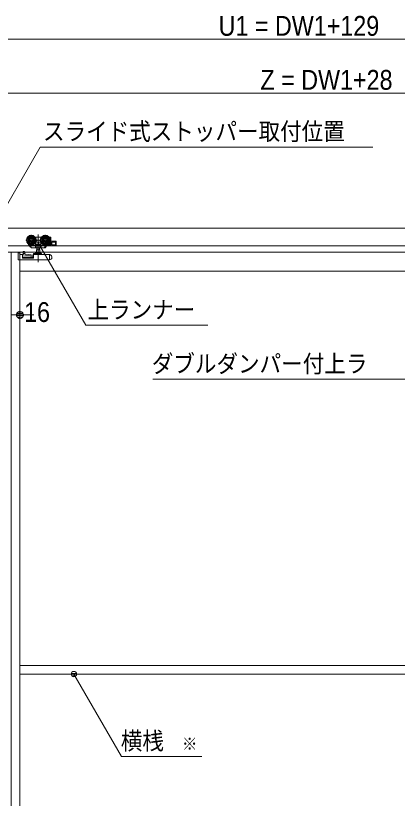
# Model space of a CAD drawing. Units: millimetres, scale not verified. Extents: x -6062 to 6062, y -3045 to 3045.
# Drawn here: x -2412 to -1704, y -706 to 743 of the extents above; entities that cross this region are included whole.
import ezdxf
from ezdxf.enums import TextEntityAlignment as Align

# ---------------------------------------------------------------- set-up
doc = ezdxf.new("R2010")
doc.units = ezdxf.units.MM
doc.header["$LTSCALE"] = 20
for name, color, linetype, lineweight in [('0-1_2寸法-3', 7, 'Continuous', 9), ('0-2_3一般', 7, 'Continuous', 9), ('0-3_2寸法-1', 7, 'Continuous', 9), ('0-4_0', 7, 'Continuous', 9), ('0-5_2寸法-2', 7, 'Continuous', 9)]:
    doc.layers.add(name, color=color, linetype=linetype, lineweight=lineweight)
doc.styles.add('ＭＳ ゴシック', font='')
doc.styles.add('ＭＳ Ｐゴシック', font='')
doc.styles.get('ＭＳ ゴシック').set_extended_font_data('MS Gothic')
doc.styles.get('ＭＳ Ｐゴシック').set_extended_font_data('MS PGothic')

# ---------------------------------------------------------------- blocks, each defined once
blk = doc.blocks.new('_Dot')
at = {"layer": '0-4_0'}
for p, q in [((-10, 0), (-20, 0)), ((9.78, 2), (-9.78, 2)), ((7.99, 6), (-7.99, 6)), ((9.16, -3.98), (-9.16, -3.98)), ((6, -7.98), (-6, -7.98))]:
    blk.add_line(p, q, dxfattribs=at)
for points in [[(10, 0), (9.92, 1.25), (9.69, 2.49), (9.3, 3.68), (8.76, 4.82), (8.09, 5.88), (7.29, 6.85), (6.37, 7.71), (5.36, 8.44), (4.26, 9.05), (3.09, 9.51), (1.87, 9.82), (0.63, 9.98), (-0.63, 9.98), (-1.87, 9.82), (-3.09, 9.51), (-4.26, 9.05), (-5.36, 8.44), (-6.37, 7.71), (-7.29, 6.85), (-8.09, 5.88), (-8.76, 4.82), (-9.3, 3.68), (-9.69, 2.49), (-9.92, 1.25), (-10, 0), (0, 0)], [(-10, 0), (-9.92, -1.25), (-9.69, -2.49), (-9.3, -3.68), (-8.76, -4.82), (-8.09, -5.88), (-7.29, -6.85), (-6.37, -7.71), (-5.36, -8.44), (-4.26, -9.05), (-3.09, -9.51), (-1.87, -9.82), (-0.63, -9.98), (0.63, -9.98), (1.87, -9.82), (3.09, -9.51), (4.26, -9.05), (5.36, -8.44), (6.37, -7.71), (7.29, -6.85), (8.09, -5.88), (8.76, -4.82), (9.3, -3.68), (9.69, -2.49), (9.92, -1.25), (10, 0), (0, 0)]]:
    blk.add_lwpolyline(points, close=True, dxfattribs=at)
blk = doc.blocks.new('グループ-109')
at = {"layer": '0-2_3一般'}
blk.add_line((-61696.5, 7000), (13223.5, 7000), dxfattribs=at)
blk = doc.blocks.new('グループ-110')
at = {"layer": '0-2_3一般'}
for p, q in [((-11902, 6750), (-11902, 6354)), ((-11642, 6758.4), (-11642, 5738.4)), ((-11382, 6750), (-11382, 6354)), ((-11704, 6552), (-12100, 6552)), ((-12007.5, 6406.1), (-12011, 6403.9)), ((-11968.8, 6366.5), (-11985.8, 6392.7)), ((-11759.5, 6662), (-11742, 6662)), ((-11751.8, 6452.4), (-11752, 6452.5)), ((-11742, 6398), (-11752, 6398)), ((-11742, 6662), (-11542, 6662)), ((-11742, 6659.3), (-11742, 6662)), ((-11742, 6654.4), (-11742, 6659.3)), ((-11742, 6634.4), (-11742, 6654.4)), ((-11742, 6398), (-11742, 6449.5)), ((-11184, 6552), (-11580, 6552)), ((-11542, 6662), (-11524.5, 6662)), ((-11542, 6662), (-11542, 6659.3)), ((-11542, 6659.3), (-11542, 6654.4)), ((-11542, 6654.4), (-11542, 6634.4)), ((-11542, 6449.5), (-11542, 6398)), ((-11532.2, 6452.4), (-11532, 6452.5)), ((-11298.2, 6392.7), (-11311.6, 6372)), ((-11202, 6412), (-11268.9, 6412)), ((-11239.5, 6662), (-11182, 6662)), ((-11214, 6442), (-11239.5, 6442)), ((-11220.8, 6632), (-11214, 6632)), ((-11204, 6622), (-11204, 6578.7)), ((-11204, 6525.2), (-11204, 6452)), ((-11202, 6372), (-11202, 6412)), ((-11172, 6352), (-11172, 6652)), ((-10992, 6512), (-11152, 6512)), ((-11142, 6482), (-11142, 6372)), ((-11002, 6482), (-11142, 6482)), ((-11138.4, 6372), (-11138.4, 6482)), ((-11002, 6372), (-11002, 6482)), ((-10972, 6492), (-10972, 6362)), ((-36320, 6100), (-12320, 6100)), ((-12320, 6100), (-12320, -39740)), ((-12320, -39740), (-12320, 6100)), ((-12198, 6122.8), (-12198, 6124.4)), ((-12198, 6124.4), (-12198, 6124.4)), ((-12198, 6116), (-12198, 6122.8)), ((-12198, 6062.3), (-12198, 6116)), ((-12158, 6124.7), (-12197.6, 6124.7)), ((-12157.6, 6124.7), (-12158, 6124.7)), ((-12145.4, 6118.6), (-12145.7, 6119.2)), ((-12138, 6092), (-12138, 6040.2)), ((-11714, 6362), (-11960.4, 6362)), ((-11954, 6362), (-11920.8, 6310.9)), ((-11945.6, 6303.3), (-11933, 6311.4)), ((-11921.2, 6311.1), (-11920.8, 6310.9)), ((-11842.2, 6362), (-11920.8, 6310.9)), ((-11740, 6272), (-11896.6, 6272)), ((-11745.9, 6362), (-11745.9, 6282)), ((-11740.3, 6272), (-11740, 6272)), ((-11695.7, 6272), (-11740, 6272)), ((-11713.5, 6362), (-11714, 6362)), ((-11579, 6190), (-11705, 6190)), ((-11705, 6190), (-11705, 6080)), ((-11698.2, 6372), (-11698.2, 6282)), ((-11695.9, 6272.1), (-11695.7, 6272)), ((-11691.5, 6272), (-11691.5, 6190)), ((-11592.5, 6190), (-11592.5, 6272)), ((-11588.1, 6272.1), (-11588.3, 6272)), ((-11585.8, 6282), (-11585.8, 6372)), ((-11585.7, 6371.5), (-11585.8, 6372)), ((-11579, 6080), (-11579, 6190)), ((-11359.3, 6362), (-11570, 6362)), ((-11417.8, 6272), (-11544, 6272)), ((-11543.7, 6272), (-11544, 6272)), ((-11538.1, 6362), (-11538.1, 6282)), ((-11417.8, 6272), (-11412.3, 6272)), ((-11412.3, 6272), (-11405.8, 6282)), ((-11382, 6272), (-11412.3, 6272)), ((-11353.9, 6362), (-11405.8, 6282)), ((-11331.1, 6342), (-11373.6, 6276.5)), ((-11353.9, 6362), (-11347.4, 6372)), ((-11331.1, 6362), (-11353.9, 6362)), ((-11344.9, 6375.8), (-11347.4, 6372)), ((-11321.1, 6342), (-11343, 6342)), ((-11331.1, 6352), (-11331.1, 6362)), ((-11311.6, 6372), (-11202, 6372)), ((-11172, 6342), (-10992, 6342)), ((-11142, 6372), (-11002, 6372)), ((-12384, 6084), (-12382, 6084)), ((-12384, 6074), (-12384, 6084)), ((-12384, 6074), (-12384, 5860)), ((-12382, 6086), (-12322, 6086)), ((-12382, 5826), (-12382, 6086)), ((-12382, 5826), (-11222, 5826)), ((-12222, 5888), (-12222, 5996)), ((-11822, 5926), (-12222, 5926)), ((-11822, 5888), (-12222, 5888)), ((-12198, 6062.3), (-12168, 6059.1)), ((-12198, 6002), (-12198, 6062.3)), ((-11839.9, 5963.7), (-12198, 6002)), ((-12168, 6059.1), (-12118, 6027.6)), ((-12118, 6027.6), (-11822, 5996)), ((-11822, 6026), (-11822, 6046)), ((-11822, 6026), (-11822, 6006)), ((-11822, 5888), (-11822, 6006)), ((-11812, 6056), (-11695.3, 6056)), ((-11812, 6016), (-11223.8, 6016)), ((-11730, 6080), (-11554, 6080)), ((-11588.7, 6056), (-11695.3, 6056)), ((-11588.7, 6056), (-11532, 6056)), ((-11522, 6046), (-11522, 6026)), ((-11222, 6006.3), (-11222, 6006)), ((-11222, 6006), (-11222, 5826)), ((-11222, 5826), (-11202.6, 5833.3)), ((-11220.3, 6015.3), (-11212.5, 6012.4)), ((-11202.6, 6008.7), (-11212.5, 6012.4)), ((-11202.6, 6008.7), (-11193.9, 6005.4)), ((-11167.4, 5846.5), (-11202.6, 5833.3)), ((-11142, 5860), (-11167.4, 5860)), ((-11167.4, 5860), (-11167.4, 5846.5)), ((-11142, 5930.5), (-11142, 5860)), ((-12320, 5400), (11040, 5400)), ((11040, -9200), (-12320, -9200)), ((11040, -9520), (-12320, -9520))]:
    blk.add_line(p, q, dxfattribs=at)
blk.add_lwpolyline([(11350, 6340), (-59990, 6340), (-59990, 7000), (11350, 7000)], close=True, dxfattribs=at)
for points in [[(-11945.6, 6303.3), (-11995.5, 6380.1), (-12011, 6403.9)], [(-11742, 6449.5), (-11742.3, 6449.6), (-11742.5, 6449.7), (-11742.8, 6449.7), (-11743, 6449.8), (-11743.3, 6449.9), (-11743.5, 6449.9), (-11743.8, 6450), (-11744, 6450.1), (-11744.3, 6450.2), (-11744.5, 6450.2), (-11744.8, 6450.3), (-11745, 6450.4), (-11745.3, 6450.5), (-11745.5, 6450.5), (-11745.8, 6450.6), (-11746, 6450.7), (-11746.3, 6450.8), (-11746.5, 6450.8), (-11746.8, 6450.9), (-11747, 6451), (-11747.3, 6451.1), (-11747.5, 6451.1), (-11747.8, 6451.2), (-11748, 6451.3), (-11748.3, 6451.4), (-11748.5, 6451.4), (-11748.8, 6451.5), (-11749, 6451.6), (-11749.3, 6451.7), (-11749.5, 6451.7), (-11749.8, 6451.8), (-11750, 6451.9), (-11750.3, 6452), (-11750.5, 6452), (-11750.8, 6452.1), (-11751, 6452.2), (-11751.3, 6452.3), (-11751.5, 6452.3), (-11751.8, 6452.4)], [(-11532, 6398), (-11542, 6398), (-11742, 6398)], [(-11542, 6449.5), (-11541.7, 6449.6), (-11541.5, 6449.7), (-11541.2, 6449.7), (-11541, 6449.8), (-11540.7, 6449.9), (-11540.5, 6449.9), (-11540.2, 6450), (-11540, 6450.1), (-11539.7, 6450.2), (-11539.5, 6450.2), (-11539.2, 6450.3), (-11539, 6450.4), (-11538.7, 6450.5), (-11538.5, 6450.5), (-11538.2, 6450.6), (-11538, 6450.7), (-11537.7, 6450.8), (-11537.5, 6450.8), (-11537.2, 6450.9), (-11537, 6451), (-11536.7, 6451.1), (-11536.5, 6451.1), (-11536.2, 6451.2), (-11536, 6451.3), (-11535.7, 6451.4), (-11535.5, 6451.4), (-11535.2, 6451.5), (-11535, 6451.6), (-11534.7, 6451.7), (-11534.5, 6451.7), (-11534.2, 6451.8), (-11534, 6451.9), (-11533.7, 6452), (-11533.5, 6452), (-11533.2, 6452.1), (-11533, 6452.2), (-11532.7, 6452.3), (-11532.5, 6452.3), (-11532.2, 6452.4)], [(-12640, -39740), (-12640, 6100), (11360, 6100)], [(-12197.6, 6124.7), (-12197.7, 6124.7), (-12197.7, 6124.7), (-12197.7, 6124.7), (-12197.7, 6124.7), (-12197.7, 6124.7), (-12197.7, 6124.7), (-12197.7, 6124.7), (-12197.7, 6124.7), (-12197.8, 6124.7), (-12197.8, 6124.7), (-12197.8, 6124.7), (-12197.8, 6124.6), (-12197.8, 6124.6), (-12197.8, 6124.6), (-12197.8, 6124.6), (-12197.8, 6124.6), (-12197.8, 6124.6), (-12197.9, 6124.6), (-12197.9, 6124.6), (-12197.9, 6124.6), (-12197.9, 6124.6), (-12197.9, 6124.6), (-12197.9, 6124.6), (-12197.9, 6124.6), (-12197.9, 6124.6), (-12197.9, 6124.5), (-12197.9, 6124.5), (-12197.9, 6124.5), (-12198, 6124.5), (-12198, 6124.5), (-12198, 6124.5), (-12198, 6124.5), (-12198, 6124.5), (-12198, 6124.5), (-12198, 6124.4), (-12198, 6124.4), (-12198, 6124.4), (-12198, 6124.4), (-12198, 6124.4)], [(-12145.8, 6119.2), (-12145.9, 6119.5), (-12146.1, 6119.8), (-12146.3, 6120.1), (-12146.5, 6120.4), (-12146.7, 6120.6), (-12146.9, 6120.9), (-12147.1, 6121.1), (-12147.3, 6121.4), (-12147.6, 6121.6), (-12147.8, 6121.8), (-12148.1, 6122), (-12148.3, 6122.2), (-12148.6, 6122.4), (-12148.9, 6122.6), (-12149.2, 6122.8), (-12149.5, 6122.9), (-12149.9, 6123.1), (-12150.2, 6123.2), (-12150.5, 6123.3), (-12150.9, 6123.4), (-12151.3, 6123.5), (-12151.6, 6123.6), (-12152, 6123.7), (-12152.3, 6123.8), (-12152.7, 6123.9), (-12153, 6124), (-12153.4, 6124.1), (-12153.8, 6124.2), (-12154.1, 6124.2), (-12154.5, 6124.3), (-12154.8, 6124.3), (-12155.2, 6124.4), (-12155.5, 6124.5), (-12155.9, 6124.5), (-12156.2, 6124.5), (-12156.6, 6124.6), (-12156.9, 6124.6), (-12157.3, 6124.6), (-12157.6, 6124.7)], [(-12138.1, 6092.1), (-12138.1, 6092.8), (-12138.2, 6093.5), (-12138.2, 6094.2), (-12138.2, 6094.9), (-12138.3, 6095.6), (-12138.3, 6096.3), (-12138.4, 6097), (-12138.4, 6097.8), (-12138.5, 6098.5), (-12138.6, 6099.2), (-12138.7, 6099.9), (-12138.8, 6100.6), (-12139, 6101.3), (-12139.1, 6102), (-12139.3, 6102.7), (-12139.4, 6103.4), (-12139.6, 6104), (-12139.8, 6104.7), (-12139.9, 6105.4), (-12140.1, 6106.1), (-12140.3, 6106.8), (-12140.6, 6107.5), (-12140.8, 6108.2), (-12141, 6108.9), (-12141.3, 6109.5), (-12141.5, 6110.2), (-12141.7, 6110.9), (-12142, 6111.5), (-12142.3, 6112.2), (-12142.6, 6112.8), (-12142.8, 6113.5), (-12143.1, 6114.1), (-12143.4, 6114.8), (-12143.7, 6115.4), (-12144.1, 6116.1), (-12144.4, 6116.7), (-12144.7, 6117.3), (-12145, 6118), (-12145.4, 6118.6)], [(-11913.3, 6281.1), (-11931.7, 6309.4), (-11968.8, 6366.5)], [(-11931.7, 6309.4), (-11931.9, 6309.7), (-11932, 6310), (-11932.1, 6310.2), (-11932.2, 6310.5), (-11932.2, 6310.7), (-11932.2, 6311), (-11932.2, 6311.2), (-11932.2, 6311.4), (-11932.1, 6311.5), (-11932, 6311.7), (-11931.8, 6311.8), (-11931.6, 6312), (-11931.4, 6312.1), (-11931.1, 6312.2), (-11930.8, 6312.2), (-11930.5, 6312.3), (-11930.2, 6312.3), (-11929.8, 6312.4), (-11929.4, 6312.4), (-11928.9, 6312.4), (-11928.5, 6312.3), (-11928, 6312.3), (-11927.5, 6312.3), (-11927.1, 6312.2), (-11926.7, 6312.2), (-11926.2, 6312.1), (-11925.8, 6312.1), (-11925.4, 6312), (-11925, 6312), (-11924.6, 6311.9), (-11924.2, 6311.8), (-11923.8, 6311.8), (-11923.4, 6311.7), (-11923, 6311.6), (-11922.6, 6311.5), (-11922.2, 6311.4), (-11921.9, 6311.3), (-11921.5, 6311.2), (-11921.2, 6311.1)], [(-11745.9, 6282), (-11745.9, 6281.7), (-11745.9, 6281.3), (-11745.8, 6281), (-11745.8, 6280.7), (-11745.7, 6280.4), (-11745.7, 6280.1), (-11745.6, 6279.8), (-11745.6, 6279.4), (-11745.5, 6279.1), (-11745.4, 6278.8), (-11745.4, 6278.5), (-11745.3, 6278.2), (-11745.2, 6277.9), (-11745.1, 6277.6), (-11745, 6277.3), (-11744.9, 6276.9), (-11744.8, 6276.6), (-11744.7, 6276.3), (-11744.6, 6276), (-11744.4, 6275.7), (-11744.3, 6275.4), (-11744.2, 6275.1), (-11744, 6274.8), (-11743.8, 6274.6), (-11743.7, 6274.3), (-11743.5, 6274.1), (-11743.3, 6273.8), (-11743.1, 6273.6), (-11742.9, 6273.4), (-11742.7, 6273.2), (-11742.5, 6273), (-11742.2, 6272.9), (-11742, 6272.7), (-11741.7, 6272.6), (-11741.5, 6272.4), (-11741.2, 6272.3), (-11740.9, 6272.2), (-11740.6, 6272.1), (-11740.3, 6272)], [(-11698.2, 6372), (-11698.3, 6371.5), (-11698.4, 6371), (-11698.5, 6370.5), (-11698.6, 6370.1), (-11698.8, 6369.6), (-11698.9, 6369.2), (-11699.1, 6368.8), (-11699.3, 6368.4), (-11699.6, 6368), (-11699.8, 6367.6), (-11700.1, 6367.2), (-11700.4, 6366.9), (-11700.8, 6366.5), (-11701.1, 6366.2), (-11701.5, 6365.9), (-11701.9, 6365.6), (-11702.4, 6365.3), (-11702.8, 6365), (-11703.3, 6364.8), (-11703.8, 6364.5), (-11704.3, 6364.3), (-11704.8, 6364.1), (-11705.3, 6363.9), (-11705.9, 6363.7), (-11706.4, 6363.5), (-11706.9, 6363.3), (-11707.4, 6363.1), (-11707.9, 6363), (-11708.4, 6362.8), (-11708.9, 6362.7), (-11709.4, 6362.6), (-11709.9, 6362.5), (-11710.4, 6362.4), (-11711, 6362.3), (-11711.5, 6362.2), (-11712, 6362.1), (-11712.5, 6362.1), (-11713, 6362), (-11713.5, 6362)], [(-11698.2, 6282), (-11698.2, 6281.7), (-11698.2, 6281.4), (-11698.2, 6281.2), (-11698.2, 6280.9), (-11698.2, 6280.6), (-11698.2, 6280.3), (-11698.2, 6280.1), (-11698.2, 6279.8), (-11698.2, 6279.5), (-11698.2, 6279.2), (-11698.2, 6278.9), (-11698.2, 6278.7), (-11698.2, 6278.4), (-11698.2, 6278.1), (-11698.1, 6277.8), (-11698.1, 6277.5), (-11698.1, 6277.2), (-11698.1, 6276.9), (-11698.1, 6276.7), (-11698.1, 6276.4), (-11698.1, 6276.1), (-11698.1, 6275.8), (-11698, 6275.5), (-11698, 6275.3), (-11697.9, 6275), (-11697.9, 6274.7), (-11697.8, 6274.5), (-11697.7, 6274.3), (-11697.6, 6274), (-11697.5, 6273.8), (-11697.3, 6273.6), (-11697.2, 6273.4), (-11697, 6273.2), (-11696.9, 6273), (-11696.7, 6272.8), (-11696.5, 6272.6), (-11696.3, 6272.4), (-11696.1, 6272.3), (-11695.9, 6272.1)], [(-11544, 6272), (-11588.3, 6272), (-11695.7, 6272)], [(-11585.8, 6282), (-11585.8, 6281.7), (-11585.8, 6281.4), (-11585.8, 6281.2), (-11585.8, 6280.9), (-11585.8, 6280.6), (-11585.8, 6280.3), (-11585.8, 6280.1), (-11585.8, 6279.8), (-11585.8, 6279.5), (-11585.8, 6279.2), (-11585.8, 6278.9), (-11585.8, 6278.7), (-11585.8, 6278.4), (-11585.8, 6278.1), (-11585.9, 6277.8), (-11585.9, 6277.5), (-11585.9, 6277.2), (-11585.9, 6276.9), (-11585.9, 6276.7), (-11585.9, 6276.4), (-11585.9, 6276.1), (-11585.9, 6275.8), (-11586, 6275.5), (-11586, 6275.3), (-11586.1, 6275), (-11586.1, 6274.7), (-11586.2, 6274.5), (-11586.3, 6274.3), (-11586.4, 6274), (-11586.5, 6273.8), (-11586.7, 6273.6), (-11586.8, 6273.4), (-11587, 6273.2), (-11587.1, 6273), (-11587.3, 6272.8), (-11587.5, 6272.6), (-11587.7, 6272.4), (-11587.9, 6272.3), (-11588.1, 6272.1)], [(-11570, 6362), (-11570.5, 6362), (-11571, 6362), (-11571.5, 6362.1), (-11572, 6362.1), (-11572.5, 6362.2), (-11573, 6362.3), (-11573.6, 6362.4), (-11574.1, 6362.5), (-11574.6, 6362.6), (-11575.1, 6362.7), (-11575.6, 6362.8), (-11576.1, 6363), (-11576.6, 6363.1), (-11577.1, 6363.3), (-11577.6, 6363.5), (-11578.1, 6363.7), (-11578.7, 6363.9), (-11579.2, 6364.1), (-11579.7, 6364.3), (-11580.2, 6364.5), (-11580.7, 6364.8), (-11581.2, 6365), (-11581.6, 6365.3), (-11582.1, 6365.6), (-11582.5, 6365.9), (-11582.9, 6366.2), (-11583.2, 6366.5), (-11583.6, 6366.9), (-11583.9, 6367.2), (-11584.2, 6367.6), (-11584.4, 6368), (-11584.7, 6368.4), (-11584.9, 6368.8), (-11585.1, 6369.2), (-11585.2, 6369.6), (-11585.4, 6370.1), (-11585.5, 6370.5), (-11585.6, 6371), (-11585.7, 6371.5)], [(-11538.1, 6282), (-11538.1, 6281.7), (-11538.1, 6281.3), (-11538.2, 6281), (-11538.2, 6280.7), (-11538.3, 6280.4), (-11538.3, 6280.1), (-11538.4, 6279.8), (-11538.4, 6279.4), (-11538.5, 6279.1), (-11538.6, 6278.8), (-11538.6, 6278.5), (-11538.7, 6278.2), (-11538.8, 6277.9), (-11538.9, 6277.6), (-11539, 6277.3), (-11539.1, 6276.9), (-11539.2, 6276.6), (-11539.3, 6276.3), (-11539.4, 6276), (-11539.6, 6275.7), (-11539.7, 6275.4), (-11539.8, 6275.1), (-11540, 6274.8), (-11540.2, 6274.6), (-11540.3, 6274.3), (-11540.5, 6274.1), (-11540.7, 6273.8), (-11540.9, 6273.6), (-11541.1, 6273.4), (-11541.3, 6273.2), (-11541.5, 6273), (-11541.8, 6272.9), (-11542, 6272.7), (-11542.3, 6272.6), (-11542.5, 6272.4), (-11542.8, 6272.3), (-11543.1, 6272.2), (-11543.4, 6272.1), (-11543.7, 6272)], [(-11172, 6352), (-11172, 6342), (-11321.1, 6342)], [(-12384, 5860), (-12383.4, 5853.7), (-12382, 5848.8)], [(-12242, 6016), (-12322, 6016), (-12322, 6086)], [(-11212.5, 6012.4), (-11212.8, 6012.3), (-11213.1, 6012.2), (-11213.4, 6012.1), (-11213.7, 6012), (-11214, 6012), (-11214.3, 6011.8), (-11214.6, 6011.7), (-11214.9, 6011.6), (-11215.2, 6011.5), (-11215.5, 6011.4), (-11215.8, 6011.3), (-11216.1, 6011.2), (-11216.4, 6011.1), (-11216.7, 6011), (-11217, 6010.9), (-11217.3, 6010.7), (-11217.6, 6010.6), (-11217.9, 6010.5), (-11218.2, 6010.4), (-11218.5, 6010.2), (-11218.8, 6010.1), (-11219.1, 6010), (-11219.4, 6009.8), (-11219.6, 6009.7), (-11219.9, 6009.5), (-11220.1, 6009.3), (-11220.4, 6009.2), (-11220.6, 6009), (-11220.8, 6008.8), (-11220.9, 6008.5), (-11221.1, 6008.3), (-11221.3, 6008.1), (-11221.4, 6007.9), (-11221.5, 6007.6), (-11221.6, 6007.4), (-11221.7, 6007.1), (-11221.8, 6006.8), (-11221.9, 6006.6), (-11222, 6006.3)]]:
    blk.add_lwpolyline(points, dxfattribs=at)
for centre, radius in [((-11902, 6552), 180), ((-11902, 6552), 160), ((-11902, 6552), 130), ((-11902, 6552), 126), ((-11382, 6552), 180), ((-11382, 6552), 160), ((-11382, 6552), 130), ((-11382, 6552), 126), ((-11902, 6552), 104), ((-11902, 6552), 74), ((-11902, 6552), 60), ((-11382, 6552), 104), ((-11382, 6552), 74), ((-11382, 6552), 60)]:
    blk.add_circle(centre, radius, dxfattribs=at)
for centre, radius, start, end in [((-11902, 6552), 190, 327.3631, 32.6369), ((-11382, 6552), 190, 147.3631, 212.6369), ((-11224, 6462), 20, 270, 0), ((-11214, 6622), 10, 0, 90), ((-11214, 6452), 10, 270, 0), ((-11182, 6652), 10, 0, 90), ((-11152, 6532), 20, 180, 270), ((-10992, 6492), 20, 0, 90), ((-11960.4, 6372), 10, 213, 270), ((-11896.6, 6292), 20, 213, 270), ((-11417.8, 6282), 10, 270, 327), ((-11382, 6282), 10, 270, 327), ((-11359.3, 6372), 10, 270, 327), ((-11321.1, 6352), 10, 180, 270), ((-10992, 6362), 20, 270, 0), ((-12242, 5996), 20, 0, 90), ((-11842, 5943.8), 20, 0, 83.89836), ((-11812, 6046), 10, 90, 180), ((-11812, 6006), 10, 90, 180), ((-11730, 6068), 12, 90, 180), ((-11730, 6068), 12, 180, 270), ((-11554, 6068), 12, 0, 90), ((-11554, 6068), 12, 270, 0), ((-11532, 6046), 10, 0, 90), ((-11512, 6026), 10, 180, 270), ((-11223.8, 6006), 10, 69.44395, 90), ((-11222, 5930.5), 80, 0, 69.44395)]:
    blk.add_arc(centre, radius, start, end, dxfattribs=at)
blk = doc.blocks.new('グループ-111')
at = {"layer": '0-2_3一般'}
for name in ['グループ-109', 'グループ-110']:
    blk.add_blockref(name, (0, 0), dxfattribs=at)

msp = doc.modelspace()

# ---------------------------------------------------------------- linework, layer by layer
at = {"layer": '0-1_2寸法-3'}
for p, q in [((-2364.71, 323.83), (-2374.49, 323.83)), ((-2365.6, 319.83), (-2373.6, 319.83)), ((-2369.43, 327.83), (-2369.77, 327.83)), ((-2369.43, 327.83), (-2369.77, 327.83)), ((-2298.61, -475.01), (-2308.39, -475.01)), ((-2303.33, -471.01), (-2303.67, -471.01)), ((-2303.33, -471.01), (-2303.67, -471.01)), ((-2299.5, -479.01), (-2307.5, -479.01))]:
    msp.add_line(p, q, dxfattribs=at)
for points in [[(-2457.5, 342), (-2366.28, 500), (-1749.5, 500)], [(-2055.44, 170), (-2281.36, 170), (-2369.6, 322.84)], [(-2157.06, 70), (-1558.22, 70), (-1411.98, 323.3)], [(-2066.16, -628.84), (-2215.26, -628.84), (-2303.5, -476)]]:
    msp.add_lwpolyline(points, dxfattribs=at)
for centre in [(-2369.6, 322.84), (-2369.6, 322.84), (-2303.5, -476), (-2303.5, -476)]:
    msp.add_circle(centre, 5.01, dxfattribs=at)
at = {"layer": '0-3_2寸法-1'}
for p, q in [((-2535.79, 700), (-1232.21, 700)), ((-2434.79, 600), (-1232.21, 600))]:
    msp.add_line(p, q, dxfattribs=at)
at = {"layer": '0-5_2寸法-2'}
for p, q in [((-2403.5, 209), (-2403.3, 209)), ((-2403.5, 189), (-2419.5, 189)), ((-2390.79, 189), (-2378.08, 189))]:
    msp.add_line(p, q, dxfattribs=at)

# ---------------------------------------------------------------- block references
at = {"layer": '0-2_3一般', "xscale": 0.05, "yscale": 0.05}
msp.add_blockref('グループ-111', (-1787.5, 0), dxfattribs=at)
at = {"layer": '0-5_2寸法-2', "xscale": 0.6356201, "yscale": 0.6356201, "rotation": 180}
msp.add_blockref('_Dot', (-2403.5, 189), dxfattribs=at)

# ---------------------------------------------------------------- texts
at = {"layer": '0-1_2寸法-3', "style": 'ＭＳ ゴシック', "width": 0.9}
for s, height, p in [('スライド式ストッパー取付位置', 32.55, (-2360.84, 502.97)), ('上ランナー', 32.55, (-2278.33, 172.77)), ('ダブルダンパー付上ラ', 32.55, (-2159.16, 72.77)), ('横桟', 32.55, (-2216.61, -625.66)), ('※', 23.31, (-2103.26, -623.88))]:
    msp.add_text(s, height=height, dxfattribs=at).set_placement(p, align=Align.BOTTOM_LEFT)
at = {"layer": '0-3_2寸法-1', "style": 'ＭＳ Ｐゴシック', "width": 0.9}
for s, p in [('U1 = DW1+129', (-2035.37, 695.04)), ('Z = DW1+28', (-1957.81, 595.04))]:
    msp.add_text(s, height=36.69, dxfattribs=at).set_placement(p, align=Align.BOTTOM_LEFT)
at = {"layer": '0-5_2寸法-2', "style": 'ＭＳ Ｐゴシック', "width": 0.9}
msp.add_text('16', height=36.66, dxfattribs=at).set_placement((-2395.82, 165.03), align=Align.BOTTOM_LEFT)

doc.saveas('drawing.dxf')
